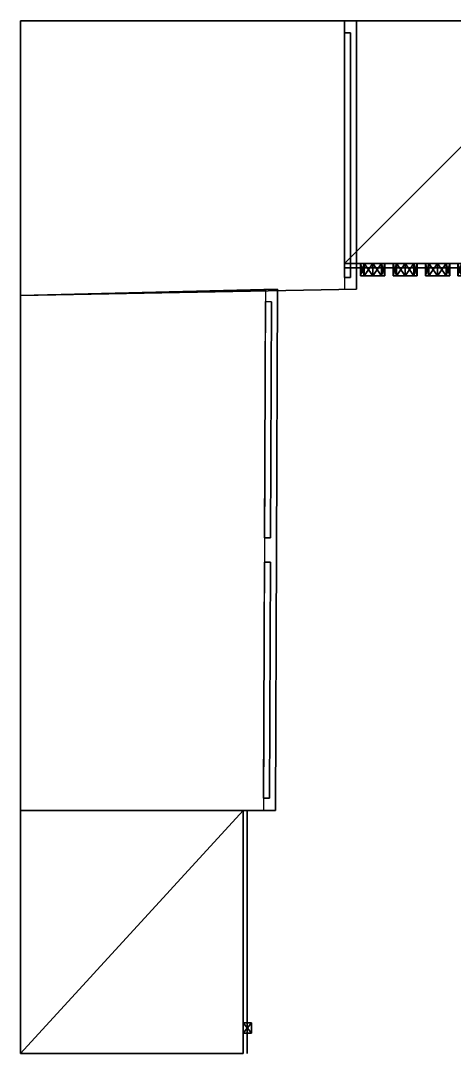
# Model space of a CAD drawing. Header units: metres. Extents: x 0 to 75.2, y 0 to 51.1.
# Drawn here: x 65.967 to 67.038, y 48.519 to 51.069 of the extents above; entities that cross this region are included whole.
import ezdxf

# ---------------------------------------------------------------- set-up
doc = ezdxf.new("R2010")
doc.units = ezdxf.units.M
doc.header["$LTSCALE"] = 0.018
doc.header["$MEASUREMENT"] = 0
for name, color, linetype in [('3DFLOOR', 3, 'Continuous'), ('3DKITBATH', 3, 'Continuous'), ('FLOOR', 3, 'Continuous'), ('LAYER-ON', 4, 'Continuous')]:
    doc.layers.add(name, color=color, linetype=linetype)

# ---------------------------------------------------------------- blocks, each defined once
blk = doc.blocks.new('cwki28')
at = {"layer": '3DKITBATH', "color": 192, "extrusion": (0, -1, 6.12574e-17)}
for p, q in [((0.6, -0.01, 0.025), (0, -0.01, 0.025)), ((0, -0.01, 0.05), (0.6, -0.01, 0.05))]:
    blk.add_line(p, q, dxfattribs=at)
at = {"layer": '3DKITBATH', "color": 235, "extrusion": (0, -1, 6.12574e-17)}
for centre in [(0.18, 1.775, 0.01), (0.25, 1.775, 0.01)]:
    blk.add_circle(centre, 0.01, dxfattribs=at)
at = {"layer": '3DKITBATH', "color": 192}
for points in [[(0, -0.01, 1.3), (0.6, -0.01, 1.3), (0.6, -0.01, 1.285), (0, -0.01, 1.285)], [(0, -0.01, 1.75), (0.6, -0.01, 1.75), (0.6, -0.01, 1.735), (0, -0.01, 1.735)], [(0, -0.01, 0.075), (0.6, -0.01, 0.075), (0.6, -0.01), (0, -0.01)]]:
    blk.add_3dface(points, dxfattribs=at)
at = {"layer": '3DKITBATH', "color": 235}
blk.add_3dface([(0.05, -0.01, 1.765), (0.12, -0.01, 1.765), (0.12, -0.01, 1.785), (0.05, -0.01, 1.785)], dxfattribs=at)
at = {"layer": '3DKITBATH', "color": 239}
mesh = blk.add_polyface(dxfattribs=at)
corners = [(0.6, 0.55), (0, 0.55), (0, 0), (0.6, 0), (0.6, 0.55, 1.8), (0, 0, 1.8), (0.6, 0, 1.8), (0, 0.55, 1.8)]
mesh.append_faces([[corners[k] for k in face] for face in [(5, 7, 2, 2), (1, 2, 7, 7), (6, 5, 3, 3), (2, 3, 5, 5), (4, 7, 6, 6), (5, 6, 7, 7)]], dxfattribs={"vtx1": -1, "vtx2": -1, "color": 239})
mesh.append_faces([[corners[k] for k in face] for face in [(4, 6, 3, 3), (3, 0, 4, 4), (7, 4, 0, 0), (0, 1, 7, 7)]], dxfattribs={"vtx2": -1, "vtx3": -1, "color": 239})
at = {"layer": '3DKITBATH', "color": 231}
mesh = blk.add_polyface(dxfattribs=at)
corners = [(0.075, 0, 1.225), (0.075, 0, 1.025), (0.05, 0, 1.225), (0.05, 0, 1.025), (0.075, -0.02, 1.025), (0.05, -0.02, 1.225), (0.05, -0.02, 1.025), (0.075, -0.02, 1.225)]
mesh.append_faces([[corners[k] for k in face] for face in [(7, 0, 5, 5), (2, 5, 0, 0), (4, 1, 7, 7), (0, 7, 1, 1), (6, 3, 4, 4), (1, 4, 3, 3), (3, 2, 1, 1), (0, 1, 2, 2), (6, 5, 3, 3), (2, 3, 5, 5), (4, 7, 6, 6), (5, 6, 7, 7)]], dxfattribs={"vtx1": -1, "vtx2": -1, "color": 231})
mesh = blk.add_polyface(dxfattribs=at)
corners = [(0.075, 0, 1.56), (0.075, 0, 1.36), (0.05, 0, 1.56), (0.05, 0, 1.36), (0.075, -0.02, 1.36), (0.05, -0.02, 1.56), (0.05, -0.02, 1.36), (0.075, -0.02, 1.56)]
mesh.append_faces([[corners[k] for k in face] for face in [(7, 0, 5, 5), (2, 5, 0, 0), (4, 1, 7, 7), (0, 7, 1, 1), (6, 3, 4, 4), (1, 4, 3, 3), (3, 2, 1, 1), (0, 1, 2, 2), (6, 5, 3, 3), (2, 3, 5, 5), (4, 7, 6, 6), (5, 6, 7, 7)]], dxfattribs={"vtx1": -1, "vtx2": -1, "color": 231})
blk = doc.blocks.new('*U24', base_point=(-7.1402, 41.1641))
at = {"layer": '3DFLOOR', "color": 239}
for p, q in [((-7.1402, 42.4354), (-6.5355, 42.4503)), ((-7.1402, 41.1641), (-7.1402, 42.4354)), ((-6.5355, 42.4503), (-6.5405, 41.1641)), ((-6.5405, 41.1641), (-7.1402, 41.1641))]:
    blk.add_line(p, q, dxfattribs=at)
at = {"layer": 'FLOOR'}
for p, q in [((-7.1402, 42.4354), (-6.5355, 42.4503)), ((-7.1402, 41.1641), (-7.1402, 42.4354)), ((-6.5355, 42.4503), (-6.5405, 41.1641)), ((-6.5405, 41.1641), (-7.1402, 41.1641))]:
    blk.add_line(p, q, dxfattribs=at)
at = {"layer": '3DFLOOR', "color": 239}
mesh = blk.add_polyface(dxfattribs=at)
corners = [(-7.1402, 41.1641, 0.82), (-7.1402, 42.4354, 0.82), (-6.5055, 42.451, 0.82), (-6.5105, 41.1641, 0.82), (-7.1402, 41.1641, 0.85), (-7.1402, 42.4354, 0.85), (-6.5055, 42.451, 0.85), (-6.5105, 41.1641, 0.85)]
mesh.append_faces([[corners[k] for k in face] for face in [(0, 1, 2, 3), (0, 4, 5, 1), (1, 5, 6, 2), (2, 6, 7, 3), (3, 7, 4, 0), (4, 5, 6, 7)]], dxfattribs={"color": 225})
mesh = blk.add_polyface(dxfattribs=at)
corners = [(-6.5379, 41.8372, 0.06), (-6.5356, 42.4203, 0.06), (-6.5356, 42.4203, 0.575), (-6.5379, 41.8372, 0.575), (-6.5229, 41.8371, 0.06), (-6.5206, 42.4202, 0.06), (-6.5206, 42.4202, 0.575), (-6.5229, 41.8371, 0.575)]
mesh.append_faces([[corners[k] for k in face] for face in [(0, 1, 5, 4), (1, 5, 6, 2), (2, 6, 7, 3), (3, 7, 4, 0), (4, 5, 6, 7)]], dxfattribs={"color": 235})
mesh = blk.add_polyface(dxfattribs=at)
corners = [(-6.5379, 41.8372, 0.615), (-6.5356, 42.4203, 0.615), (-6.5356, 42.4203, 0.79), (-6.5379, 41.8372, 0.79), (-6.5229, 41.8371, 0.615), (-6.5206, 42.4202, 0.615), (-6.5206, 42.4202, 0.79), (-6.5229, 41.8371, 0.79)]
mesh.append_faces([[corners[k] for k in face] for face in [(0, 1, 5, 4), (1, 5, 6, 2), (2, 6, 7, 3), (3, 7, 4, 0), (4, 5, 6, 7)]], dxfattribs={"color": 235})
mesh = blk.add_polyface(dxfattribs=at)
corners = [(-6.5404, 41.1941, 0.06), (-6.5381, 41.7772, 0.06), (-6.5381, 41.7772, 0.575), (-6.5404, 41.1941, 0.575), (-6.5254, 41.194, 0.06), (-6.5231, 41.7771, 0.06), (-6.5231, 41.7771, 0.575), (-6.5254, 41.194, 0.575)]
mesh.append_faces([[corners[k] for k in face] for face in [(0, 1, 5, 4), (1, 5, 6, 2), (2, 6, 7, 3), (3, 7, 4, 0), (4, 5, 6, 7)]], dxfattribs={"color": 235})
mesh = blk.add_polyface(dxfattribs=at)
corners = [(-6.5404, 41.1941, 0.615), (-6.5381, 41.7772, 0.615), (-6.5381, 41.7772, 0.79), (-6.5404, 41.1941, 0.79), (-6.5254, 41.194, 0.615), (-6.5231, 41.7771, 0.615), (-6.5231, 41.7771, 0.79), (-6.5254, 41.194, 0.79)]
mesh.append_faces([[corners[k] for k in face] for face in [(0, 1, 5, 4), (1, 5, 6, 2), (2, 6, 7, 3), (3, 7, 4, 0), (4, 5, 6, 7)]], dxfattribs={"color": 235})
blk = doc.blocks.new('cwki25')
at = {"layer": '3DKITBATH', "color": 239, "extrusion": (0, -1, -1.83772e-16)}
for p, q in [((0.0075, 0, 0.685), (0.5925, 0, 0.685)), ((0.0075, 0, 0.075), (0.0075, 0, 0.85)), ((0.5925, 0, 0.85), (0.5925, 0, 0.075))]:
    blk.add_line(p, q, dxfattribs=at)
at = {"layer": '3DKITBATH', "color": 235, "extrusion": (0, -1, -1.83772e-16)}
for p, q in [((0.075, 0, 0.275), (0.075, 0, 0.6)), ((0.075, 0, 0.6), (0.525, 0, 0.6)), ((0.525, 0, 0.275), (0.075, 0, 0.275)), ((0.525, 0, 0.6), (0.525, 0, 0.275)), ((0.465, -0.01, 0.7825), (0.555, -0.01, 0.7825))]:
    blk.add_line(p, q, dxfattribs=at)
at = {"layer": '3DKITBATH', "color": 192, "extrusion": (0, -1, -1.83772e-16)}
for p, q in [((0, -0.01, 0.05), (0.6, -0.01, 0.05)), ((0, -0.01, 0.025), (0.6, -0.01, 0.025))]:
    blk.add_line(p, q, dxfattribs=at)
at = {"layer": '3DKITBATH', "color": 192}
for points in [[(0, -0.01, 0.075), (0.6, -0.01, 0.075), (0.6, -0.01), (0, -0.01)], [(0.0075, -0.01, 0.725), (0.5925, -0.01, 0.725), (0.5925, -0.01, 0.71), (0.0075, -0.01, 0.71)], [(0.0075, -0.01, 0.185), (0.5925, -0.01, 0.185), (0.5925, -0.01, 0.17), (0.0075, -0.01, 0.17)]]:
    blk.add_3dface(points, dxfattribs=at)
at = {"layer": '3DKITBATH', "color": 235}
for points in [[(0.09, -0.01, 0.585), (0.51, -0.01, 0.585), (0.51, -0.01, 0.29), (0.09, -0.01, 0.29)], [(0.465, -0.01, 0.8125), (0.555, -0.01, 0.8125), (0.555, -0.01, 0.7625), (0.465, -0.01, 0.7625)]]:
    blk.add_3dface(points, dxfattribs=at)
at = {"layer": '3DKITBATH', "color": 239}
mesh = blk.add_polyface(dxfattribs=at)
corners = [(0, 0.6), (0.6, 0.6), (0, 0.6, 0.85), (0.6, 0.6, 0.85), (0, 0, 0.85), (0.6, 0), (0.6, 0, 0.85), (0, 0)]
mesh.append_faces([[corners[k] for k in face] for face in [(2, 0, 4, 4), (7, 4, 0, 0), (0, 2, 1, 1), (3, 1, 2, 2), (2, 4, 3, 3), (6, 3, 4, 4), (4, 7, 6, 6), (5, 6, 7, 7)]], dxfattribs={"vtx1": -1, "vtx2": -1, "color": 239})
mesh.append_faces([[corners[k] for k in face] for face in [(1, 3, 6, 6), (6, 5, 1, 1)]], dxfattribs={"vtx2": -1, "vtx3": -1, "color": 239})
at = {"layer": '3DKITBATH', "color": 192}
mesh = blk.add_polyface(dxfattribs=at)
corners = [(0.4112, 0, 0.7663), (0.4112, -0.03, 0.7663), (0.3312, 0, 0.7663), (0.3312, -0.03, 0.7663), (0.2512, 0, 0.7663), (0.2512, -0.03, 0.7663), (0.1712, 0, 0.7663), (0.1712, -0.03, 0.7663), (0.0912, 0, 0.7663), (0.0912, -0.03, 0.7663), (0.39, 0, 0.7575), (0.39, -0.03, 0.7575), (0.31, 0, 0.7575), (0.31, -0.03, 0.7575), (0.23, 0, 0.7575), (0.23, -0.03, 0.7575), (0.15, 0, 0.7575), (0.15, -0.03, 0.7575), (0.07, 0, 0.7575), (0.07, -0.03, 0.7575), (0.3688, 0, 0.7663), (0.3688, -0.03, 0.7663), (0.2888, 0, 0.7663), (0.2888, -0.03, 0.7663), (0.2088, 0, 0.7663), (0.2088, -0.03, 0.7663), (0.1288, 0, 0.7663), (0.1288, -0.03, 0.7663), (0.0488, 0, 0.7663), (0.0488, -0.03, 0.7663), (0.36, 0, 0.7875), (0.36, -0.03, 0.7875), (0.28, 0, 0.7875), (0.28, -0.03, 0.7875), (0.2, 0, 0.7875), (0.2, -0.03, 0.7875), (0.12, 0, 0.7875), (0.12, -0.03, 0.7875), (0.04, 0, 0.7875), (0.04, -0.03, 0.7875), (0.3688, 0, 0.8087), (0.3688, -0.03, 0.8087), (0.2888, 0, 0.8087), (0.2888, -0.03, 0.8087), (0.2088, 0, 0.8087), (0.2088, -0.03, 0.8087), (0.1288, 0, 0.8087), (0.1288, -0.03, 0.8087), (0.0488, 0, 0.8087), (0.0488, -0.03, 0.8087), (0.39, 0, 0.8175), (0.39, -0.03, 0.8175), (0.31, 0, 0.8175), (0.31, -0.03, 0.8175), (0.23, 0, 0.8175), (0.23, -0.03, 0.8175), (0.15, 0, 0.8175), (0.15, -0.03, 0.8175), (0.07, 0, 0.8175), (0.07, -0.03, 0.8175), (0.4112, 0, 0.8087), (0.4112, -0.03, 0.8087), (0.42, -0.03, 0.7875), (0.42, 0, 0.7875), (0.3312, 0, 0.8087), (0.3312, -0.03, 0.8087), (0.34, -0.03, 0.7875), (0.34, 0, 0.7875), (0.2512, 0, 0.8087), (0.2512, -0.03, 0.8087), (0.26, -0.03, 0.7875), (0.26, 0, 0.7875), (0.1712, 0, 0.8087), (0.1712, -0.03, 0.8087), (0.18, -0.03, 0.7875), (0.18, 0, 0.7875), (0.0912, 0, 0.8087), (0.0912, -0.03, 0.8087), (0.1, -0.03, 0.7875), (0.1, 0, 0.7875)]
mesh.append_faces([[corners[k] for k in face] for face in [(40, 60, 30, 30), (30, 60, 20, 20), (20, 60, 10, 10), (10, 60, 0, 0), (42, 64, 32, 32), (32, 64, 22, 22), (22, 64, 12, 12), (12, 64, 2, 2), (44, 68, 34, 34), (34, 68, 24, 24), (24, 68, 14, 14), (14, 68, 4, 4), (46, 72, 36, 36), (36, 72, 26, 26), (26, 72, 16, 16), (16, 72, 6, 6), (48, 76, 38, 38), (38, 76, 28, 28), (28, 76, 18, 18), (18, 76, 8, 8)]], dxfattribs={"vtx0": -1, "vtx1": -1, "vtx2": -1, "color": 192})
mesh.append_faces([[corners[k] for k in face] for face in [(61, 1, 62, 62), (65, 3, 66, 66), (69, 5, 70, 70), (73, 7, 74, 74), (77, 9, 78, 78), (0, 60, 63, 63), (2, 64, 67, 67), (4, 68, 71, 71), (6, 72, 75, 75), (8, 76, 79, 79)]], dxfattribs={"vtx0": -1, "vtx2": -1, "color": 192})
mesh.append_faces([[corners[k] for k in face] for face in [(61, 41, 31, 31), (61, 31, 21, 21), (61, 21, 11, 11), (61, 11, 1, 1), (65, 43, 33, 33), (65, 33, 23, 23), (65, 23, 13, 13), (65, 13, 3, 3), (69, 45, 35, 35), (69, 35, 25, 25), (69, 25, 15, 15), (69, 15, 5, 5), (73, 47, 37, 37), (73, 37, 27, 27), (73, 27, 17, 17), (73, 17, 7, 7), (77, 49, 39, 39), (77, 39, 29, 29), (77, 29, 19, 19), (77, 19, 9, 9)]], dxfattribs={"vtx0": -1, "vtx2": -1, "vtx3": -1, "color": 192})
mesh.append_faces([[corners[k] for k in face] for face in [(50, 60, 40, 40), (52, 64, 42, 42), (54, 68, 44, 44), (56, 72, 46, 46), (58, 76, 48, 48)]], dxfattribs={"vtx1": -1, "vtx2": -1, "color": 192})
mesh.append_faces([[corners[k] for k in face] for face in [(61, 51, 41, 41), (65, 53, 43, 43), (69, 55, 45, 45), (73, 57, 47, 47), (77, 59, 49, 49), (0, 63, 62, 62), (62, 1, 0, 0), (2, 67, 66, 66), (66, 3, 2, 2), (4, 71, 70, 70), (70, 5, 4, 4), (6, 75, 74, 74), (74, 7, 6, 6), (8, 79, 78, 78), (78, 9, 8, 8), (10, 0, 1, 1), (1, 11, 10, 10), (12, 2, 3, 3), (3, 13, 12, 12), (14, 4, 5, 5), (5, 15, 14, 14), (16, 6, 7, 7), (7, 17, 16, 16), (18, 8, 9, 9), (9, 19, 18, 18), (20, 10, 11, 11), (11, 21, 20, 20), (22, 12, 13, 13), (13, 23, 22, 22), (24, 14, 15, 15), (15, 25, 24, 24), (26, 16, 17, 17), (17, 27, 26, 26), (28, 18, 19, 19), (19, 29, 28, 28), (30, 20, 21, 21), (21, 31, 30, 30), (32, 22, 23, 23), (23, 33, 32, 32), (34, 24, 25, 25), (25, 35, 34, 34), (36, 26, 27, 27), (27, 37, 36, 36), (38, 28, 29, 29), (29, 39, 38, 38), (40, 30, 31, 31), (31, 41, 40, 40), (42, 32, 33, 33), (33, 43, 42, 42), (44, 34, 35, 35), (35, 45, 44, 44), (46, 36, 37, 37), (37, 47, 46, 46), (48, 38, 39, 39), (39, 49, 48, 48), (50, 40, 41, 41), (41, 51, 50, 50), (52, 42, 43, 43), (43, 53, 52, 52), (54, 44, 45, 45), (45, 55, 54, 54), (56, 46, 47, 47), (47, 57, 56, 56), (58, 48, 49, 49), (49, 59, 58, 58), (60, 50, 51, 51), (51, 61, 60, 60), (64, 52, 53, 53), (53, 65, 64, 64), (68, 54, 55, 55), (55, 69, 68, 68), (72, 56, 57, 57), (57, 73, 72, 72), (76, 58, 59, 59), (59, 77, 76, 76), (63, 60, 61, 61), (61, 62, 63, 63), (67, 64, 65, 65), (65, 66, 67, 67), (71, 68, 69, 69), (69, 70, 71, 71), (75, 72, 73, 73), (73, 74, 75, 75), (79, 76, 77, 77), (77, 78, 79, 79)]], dxfattribs={"vtx2": -1, "vtx3": -1, "color": 192})
blk = doc.blocks.new('*U26', base_point=(-7.1402, 57.2171))
at = {"layer": '3DFLOOR', "color": 239}
for p, q in [((-7.1402, 57.2171), (-7.1402, 57.8957)), ((-7.1402, 57.8957), (-6.3402, 57.8957)), ((-6.3402, 57.8957), (-6.3402, 57.2319)), ((-6.3402, 57.2319), (-7.1402, 57.2171))]:
    blk.add_line(p, q, dxfattribs=at)
at = {"layer": 'FLOOR'}
for p, q in [((-7.1402, 57.2171), (-7.1402, 57.8957)), ((-7.1402, 57.8957), (-6.3402, 57.8957)), ((-6.3402, 57.8957), (-6.3402, 57.2319)), ((-6.3402, 57.2319), (-7.1402, 57.2171))]:
    blk.add_line(p, q, dxfattribs=at)
at = {"layer": '3DFLOOR', "color": 239}
mesh = blk.add_polyface(dxfattribs=at)
corners = [(-7.1402, 57.2171, 0.82), (-7.1402, 57.8957, 0.82), (-6.3102, 57.8957, 0.82), (-6.3102, 57.2325, 0.82), (-7.1402, 57.2171, 0.85), (-7.1402, 57.8957, 0.85), (-6.3102, 57.8957, 0.85), (-6.3102, 57.2325, 0.85)]
mesh.append_faces([[corners[k] for k in face] for face in [(0, 1, 2, 3), (0, 4, 5, 1), (1, 5, 6, 2), (2, 6, 7, 3), (3, 7, 4, 0), (4, 5, 6, 7)]], dxfattribs={"color": 225})
mesh = blk.add_polyface(dxfattribs=at)
corners = [(-6.3402, 57.2619, 0.06), (-6.3402, 57.8657, 0.06), (-6.3402, 57.8657, 0.575), (-6.3402, 57.2619, 0.575), (-6.3252, 57.2619, 0.06), (-6.3252, 57.8657, 0.06), (-6.3252, 57.8657, 0.575), (-6.3252, 57.2619, 0.575)]
mesh.append_faces([[corners[k] for k in face] for face in [(0, 1, 5, 4), (1, 5, 6, 2), (2, 6, 7, 3), (3, 7, 4, 0), (4, 5, 6, 7)]], dxfattribs={"color": 235})
mesh = blk.add_polyface(dxfattribs=at)
corners = [(-6.3402, 57.2619, 0.615), (-6.3402, 57.8657, 0.615), (-6.3402, 57.8657, 0.79), (-6.3402, 57.2619, 0.79), (-6.3252, 57.2619, 0.615), (-6.3252, 57.8657, 0.615), (-6.3252, 57.8657, 0.79), (-6.3252, 57.2619, 0.79)]
mesh.append_faces([[corners[k] for k in face] for face in [(0, 1, 5, 4), (1, 5, 6, 2), (2, 6, 7, 3), (3, 7, 4, 0), (4, 5, 6, 7)]], dxfattribs={"color": 235})

msp = doc.modelspace()

# ---------------------------------------------------------------- block references
at = {"layer": 'LAYER-ON'}
for name, p in [('*U26', (65.9668, 50.3904)), ('cwki25', (66.7668, 50.469)), ('*U24', (65.9668, 49.119))]:
    msp.add_blockref(name, p, dxfattribs=at)
at = {"layer": 'LAYER-ON', "rotation": 90}
msp.add_blockref('cwki28', (66.5168, 48.519), dxfattribs=at)

doc.saveas('drawing.dxf')
